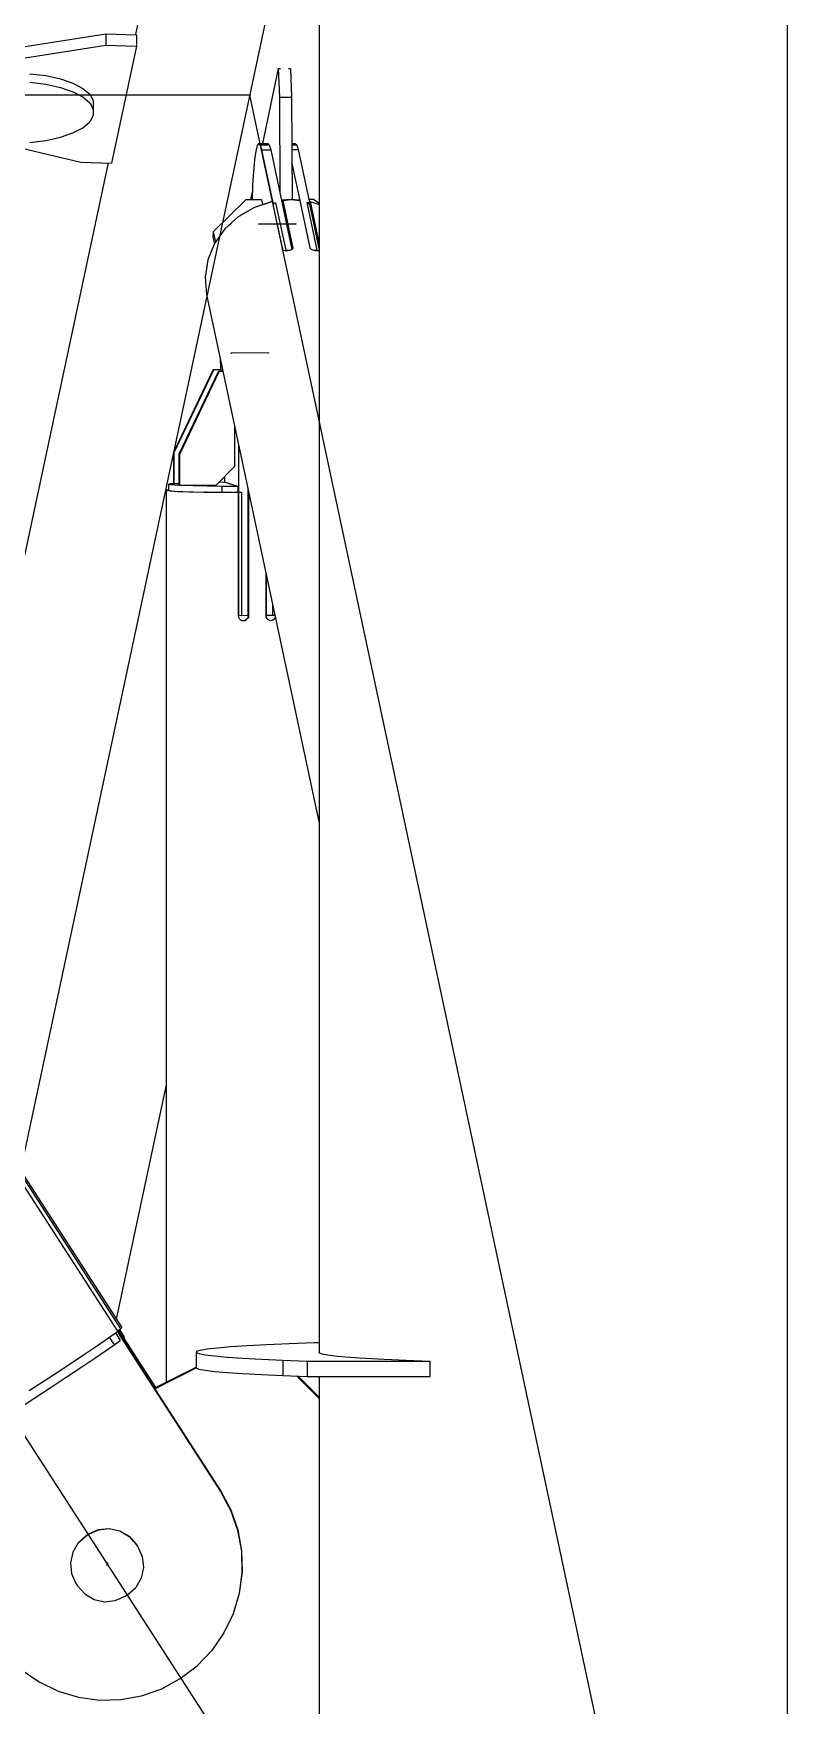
# Model space of a CAD drawing. Header units: millimetres. Extents: x 150209.93 to 150215.05, y 136675.65 to 136679.93.
# Drawn here: x 150213.5899 to 150213.6145, y 136677.6605 to 136677.7148 of the extents above; entities that cross this region are included whole.
import ezdxf

# ---------------------------------------------------------------- set-up
doc = ezdxf.new("R2010")
doc.units = ezdxf.units.MM
doc.header["$LTSCALE"] = 0.25
doc.linetypes.add('CENTER', pattern=[50.8, 31.75, -6.35, 6.35, -6.35])
doc.linetypes.add('XKITLINE00', pattern=[0])

# ---------------------------------------------------------------- blocks, each defined once
blk = doc.blocks.new('çatıı')
at = {"color": 8, "linetype": 'CENTER'}
for p, q in [((23430, 10000.27), (22900, 10820.27)), ((23256.41, 10006.9), (23430, 10820.27)), ((23430, 8951.04), (23430, 10620.27)), ((23342.5, 10410.27), (22987.5, 10410.27)), ((23342.5, 9590.27), (23342.5, 10410.27)), ((23430, 10000.27), (23342.5, 10410.27)), ((23343.97, 10389.35), (23349.95, 10389.36)), ((23345.48, 10368.38), (23339.51, 10368.36)), ((23319.24, 10171.36), (23319.37, 10171.69))]:
    blk.add_line(p, q, dxfattribs=at)
at = {"color": 8, "linetype": 'XKITLINE00'}
for p, q in [((23041.58, 10643.29), (23321.66, 10209.97)), ((23353.8, 10620.27), (23353.8, 10205.88)), ((23330.1, 10449.32), (23323.87, 10420.13)), ((23297.81, 10416.96), (23319.06, 10420.28)), ((23319.06, 10420.28), (23324.05, 10420.12)), ((23319.06, 10420.28), (23319.06, 10418.43)), ((23324.05, 10420.12), (23324.05, 10418.64)), ((23324.05, 10418.54), (23324.05, 10418.27)), ((23297.81, 10415.11), (23319.06, 10418.43)), ((23319.06, 10418.43), (23324.05, 10418.27)), ((23324.05, 10418.27), (23319.99, 10399.25)), ((23306.71, 10413.78), (23309.31, 10413.46)), ((23309.31, 10413.46), (23311.68, 10412.93)), ((23347.13, 10414.61), (23344.54, 10402.45)), ((23347.13, 10414.61), (23347.46, 10414.61)), ((23347.13, 10414.61), (23347.31, 10409.99)), ((23348.76, 10414.61), (23349.12, 10414.61)), ((23349.12, 10414.61), (23349.3, 10409.99)), ((23306.71, 10412.39), (23309.31, 10412.07)), ((23309.31, 10412.07), (23311.68, 10411.55)), ((23311.68, 10412.93), (23313.72, 10412.23)), ((23311.68, 10411.55), (23313.72, 10410.85)), ((23313.72, 10412.23), (23315.33, 10411.39)), ((23313.72, 10410.85), (23315.33, 10410)), ((23315.33, 10411.39), (23316.44, 10410.43)), ((23316.44, 10410.43), (23317.01, 10409.41)), ((23315.33, 10410), (23316.44, 10409.05)), ((23316.44, 10409.05), (23317.01, 10408.02)), ((23317.01, 10409.41), (23317.01, 10406.98)), ((23347.31, 10409.99), (23349.3, 10409.99)), ((23347.31, 10409.99), (23347.38, 10394.42)), ((23349.3, 10409.99), (23349.38, 10393.34)), ((23313.72, 10404.16), (23315.33, 10405)), ((23315.33, 10405), (23316.44, 10405.96)), ((23317.01, 10406.98), (23316.44, 10405.96)), ((23301.97, 10402.5), (23315.01, 10399.41)), ((23306.71, 10402.61), (23309.31, 10402.93)), ((23309.31, 10402.93), (23311.68, 10403.46)), ((23311.68, 10403.46), (23313.72, 10404.16)), ((23343.92, 10402.44), (23343.68, 10402.1)), ((23343.92, 10402.44), (23345.41, 10402.45)), ((23343.92, 10402.44), (23344.16, 10402.22)), ((23344.16, 10402.22), (23345.65, 10402.22)), ((23344.16, 10402.22), (23344.39, 10401.43)), ((23345.41, 10402.45), (23345.65, 10402.22)), ((23345.65, 10402.22), (23345.89, 10401.43)), ((23349.34, 10402.46), (23349.89, 10402.46)), ((23349.34, 10402.23), (23350.13, 10402.23)), ((23349.89, 10402.46), (23350.13, 10402.23)), ((23350.13, 10402.23), (23350.37, 10401.44)), ((23315.01, 10399.41), (23319.99, 10399.25)), ((23343.25, 10399.77), (23343.07, 10397.9)), ((23343.45, 10401.19), (23343.25, 10399.77)), ((23343.68, 10402.1), (23343.45, 10401.19)), ((23344.39, 10401.43), (23346.23, 10392.81)), ((23344.39, 10401.43), (23345.89, 10401.43)), ((23345.89, 10401.43), (23349.35, 10385.22)), ((23349.34, 10401.44), (23350.37, 10401.44)), ((23350.37, 10401.44), (23352.21, 10392.82)), ((23319.42, 10399.27), (23289.6, 10259.56)), ((23343.07, 10397.9), (23342.94, 10395.65)), ((23349.35, 10399.2), (23350.64, 10393.18)), ((23342.91, 10394.78), (23342.6, 10393.33)), ((23342.94, 10395.65), (23342.86, 10393.33)), ((23336.53, 10388.1), (23341.89, 10393.33)), ((23340.66, 10390.56), (23343.29, 10392.06)), ((23341.1, 10390.85), (23343.29, 10392.06)), ((23341.89, 10393.33), (23344.38, 10393.34)), ((23343.29, 10392.06), (23346.14, 10392.98)), ((23343.3, 10392.06), (23343.46, 10392.16)), ((23343.46, 10392.16), (23346.04, 10392.99)), ((23343.46, 10392.16), (23343.47, 10392.12)), ((23344.38, 10393.34), (23344.56, 10392.51)), ((23346.04, 10392.99), (23346.05, 10392.95)), ((23346.14, 10392.98), (23347.79, 10385.25)), ((23346.23, 10392.81), (23346.22, 10392.58)), ((23346.23, 10392.81), (23346.68, 10392.81)), ((23346.23, 10392.57), (23346.68, 10392.81)), ((23346.68, 10392.81), (23348.33, 10385.08)), ((23347.74, 10393.27), (23347.73, 10392.8)), ((23347.74, 10393.27), (23348.44, 10393.32)), ((23347.74, 10393.27), (23347.83, 10392.88)), ((23347.83, 10392.88), (23347.81, 10392.41)), ((23347.84, 10393.17), (23347.82, 10392.62)), ((23347.82, 10392.62), (23349.39, 10385.26)), ((23347.84, 10393.17), (23349.24, 10393.32)), ((23347.84, 10393.17), (23349.49, 10385.44)), ((23348.44, 10393.32), (23349.14, 10393.34)), ((23348.44, 10393.32), (23348.46, 10393.24)), ((23349.14, 10393.34), (23349.84, 10393.33)), ((23349.24, 10393.32), (23350.63, 10393.18)), ((23349.84, 10393.33), (23350.53, 10393.28)), ((23349.84, 10393.33), (23349.85, 10393.26)), ((23350.53, 10393.28), (23350.55, 10393.19)), ((23350.63, 10393.18), (23352.28, 10385.45)), ((23351.76, 10392.82), (23353.41, 10385.09)), ((23351.76, 10392.82), (23352.21, 10392.82)), ((23351.76, 10392.82), (23352.2, 10392.58)), ((23352.09, 10393.36), (23352.85, 10393.36)), ((23352.21, 10392.82), (23352.2, 10392.58)), ((23352.2, 10392.58), (23353.8, 10385.1)), ((23352.22, 10393.01), (23352.21, 10392.82)), ((23352.22, 10393.01), (23352.31, 10392.98)), ((23352.22, 10393.01), (23352.3, 10392.62)), ((23352.31, 10392.99), (23352.29, 10392.41)), ((23352.3, 10392.62), (23352.29, 10392.18)), ((23352.29, 10392.41), (23353.8, 10385.37)), ((23352.31, 10392.99), (23353.8, 10386.05)), ((23352.31, 10392.99), (23353.8, 10392.51)), ((23352.85, 10393.36), (23353.8, 10392.71)), ((23338.44, 10388.56), (23336.74, 10386.17)), ((23338.44, 10388.56), (23340.66, 10390.56)), ((23339.06, 10389.14), (23338.99, 10389.05)), ((23339.06, 10389.14), (23339.49, 10389.5)), ((23340.93, 10390.71), (23341.1, 10390.85)), ((23336.74, 10386.17), (23335.64, 10383.5)), ((23336.53, 10388.1), (23336.5, 10387.18)), ((23336.5, 10387.18), (23336.72, 10386.12)), ((23336.53, 10388.1), (23336.89, 10386.38)), ((23335.64, 10383.5), (23335.2, 10380.7)), ((23347.79, 10385.25), (23347.87, 10385.17)), ((23347.87, 10385.17), (23347.99, 10385.09)), ((23347.99, 10385.09), (23348.2, 10385.03)), ((23348.2, 10385.03), (23348.44, 10385.01)), ((23348.24, 10385.03), (23348.33, 10385.08)), ((23348.33, 10385.08), (23349.01, 10385.08)), ((23348.44, 10385.01), (23348.71, 10385.02)), ((23348.71, 10385.02), (23348.97, 10385.07)), ((23348.97, 10385.07), (23349.19, 10385.14)), ((23349.19, 10385.14), (23349.37, 10385.23)), ((23349.47, 10385.34), (23349.37, 10385.23)), ((23349.49, 10385.44), (23349.47, 10385.34)), ((23352.28, 10385.45), (23352.34, 10385.34)), ((23352.34, 10385.34), (23352.48, 10385.24)), ((23352.48, 10385.24), (23352.68, 10385.15)), ((23352.68, 10385.15), (23352.93, 10385.08)), ((23352.89, 10385.09), (23353.41, 10385.09)), ((23352.93, 10385.08), (23353.19, 10385.04)), ((23353.19, 10385.04), (23353.45, 10385.02)), ((23353.41, 10385.09), (23353.52, 10385.03)), ((23353.45, 10385.02), (23353.67, 10385.05)), ((23353.67, 10385.05), (23353.8, 10385.09)), ((23335.2, 10380.7), (23335.45, 10377.9)), ((23335.45, 10377.9), (23353.8, 10291.93)), ((23337.65, 10367.57), (23337.66, 10367.38)), ((23337.66, 10367.38), (23337.68, 10366.88)), ((23337.68, 10366.88), (23337.7, 10366.43)), ((23336.53, 10365.7), (23330.06, 10352.19)), ((23336.62, 10365.68), (23330.14, 10352.17)), ((23337.42, 10365.44), (23330.94, 10351.93)), ((23337.5, 10365.41), (23331.03, 10351.9)), ((23336.53, 10365.7), (23337.78, 10365.71)), ((23336.53, 10365.7), (23336.62, 10365.68)), ((23336.62, 10365.68), (23337.78, 10365.68)), ((23337.42, 10365.44), (23338.11, 10365.44)), ((23337.42, 10365.44), (23337.5, 10365.41)), ((23337.5, 10365.41), (23338.11, 10365.41)), ((23337.7, 10366.43), (23337.74, 10366.04)), ((23337.74, 10366.04), (23337.78, 10365.72)), ((23337.78, 10365.72), (23337.82, 10365.48)), ((23337.82, 10365.48), (23337.83, 10365.44)), ((23338.05, 10365.63), (23338.01, 10365.44)), ((23339.99, 10356.6), (23339.99, 10349.92)), ((23340.67, 10353.44), (23340.67, 10345.73)), ((23330.06, 10352.19), (23330.06, 10347.19)), ((23330.06, 10352.19), (23330.14, 10352.17)), ((23330.14, 10352.17), (23330.14, 10347.17)), ((23330.94, 10351.93), (23330.94, 10346.93)), ((23330.94, 10351.93), (23331.03, 10351.9)), ((23331.03, 10351.9), (23331.03, 10346.9)), ((23339.99, 10349.92), (23337.01, 10346.92)), ((23338.35, 10348.27), (23338.35, 10347.39)), ((23328.97, 10346.13), (23328.9, 10346.05)), ((23328.9, 10346.05), (23329.51, 10345.97)), ((23328.9, 10346.05), (23328.9, 10201.09)), ((23328.97, 10346.13), (23329.25, 10346.16)), ((23329.25, 10347.08), (23329.56, 10347.15)), ((23329.25, 10347.08), (23329.49, 10347.01)), ((23329.25, 10347.08), (23329.25, 10346.08)), ((23329.25, 10346.08), (23329.49, 10346.01)), ((23329.49, 10347.01), (23330.27, 10346.94)), ((23329.49, 10346.01), (23330.27, 10345.94)), ((23329.51, 10345.97), (23330.77, 10345.89)), ((23329.56, 10347.15), (23330.06, 10347.19)), ((23330.06, 10347.19), (23330.14, 10347.17)), ((23330.14, 10347.17), (23330.94, 10347.17)), ((23330.27, 10346.94), (23331.02, 10346.91)), ((23330.27, 10345.94), (23331.57, 10345.88)), ((23330.77, 10345.89), (23332.62, 10345.83)), ((23330.94, 10346.93), (23331.03, 10346.9)), ((23331.03, 10346.9), (23337.01, 10346.92)), ((23331.05, 10346.9), (23331.57, 10346.88)), ((23331.57, 10346.88), (23333.33, 10346.82)), ((23331.57, 10345.88), (23333.33, 10345.82)), ((23332.62, 10345.83), (23334.96, 10345.78)), ((23333.33, 10346.82), (23335.48, 10346.78)), ((23333.33, 10345.82), (23335.48, 10345.78)), ((23334.96, 10345.78), (23337.68, 10345.74)), ((23335.29, 10345.79), (23335.48, 10345.79)), ((23335.48, 10346.78), (23337.92, 10346.75)), ((23335.48, 10345.78), (23337.92, 10345.75)), ((23337.49, 10347.4), (23338.27, 10347.41)), ((23337.68, 10345.74), (23340.58, 10345.72)), ((23337.9, 10345.75), (23337.92, 10345.75)), ((23337.92, 10346.75), (23340.55, 10346.73)), ((23337.92, 10346.75), (23337.92, 10345.75)), ((23337.92, 10345.75), (23340.55, 10345.73)), ((23338.27, 10347.41), (23340.55, 10346.73)), ((23340.55, 10346.73), (23340.55, 10345.73)), ((23340.58, 10345.72), (23340.58, 10325.73)), ((23340.64, 10345.73), (23340.64, 10325.74)), ((23340.64, 10345.73), (23340.67, 10345.73)), ((23340.67, 10345.73), (23341.12, 10345.73)), ((23341.12, 10345.73), (23341.12, 10325.73)), ((23342.16, 10346.44), (23342.16, 10325.74)), ((23342.16, 10345.76), (23342.27, 10345.73)), ((23342.24, 10345.73), (23342.24, 10325.74)), ((23342.24, 10345.73), (23342.27, 10345.73)), ((23342.24, 10345.73), (23342.29, 10345.72)), ((23342.27, 10345.95), (23342.27, 10345.73)), ((23342.29, 10345.72), (23342.29, 10325.73)), ((23342.29, 10345.72), (23342.32, 10345.72)), ((23345.08, 10332.75), (23345.08, 10325.73)), ((23345.15, 10332.44), (23345.15, 10325.74)), ((23346.19, 10327.55), (23346.19, 10325.75)), ((23340.58, 10325.76), (23340.64, 10325.74)), ((23340.58, 10325.73), (23340.65, 10325.46)), ((23340.64, 10325.74), (23341.12, 10325.73)), ((23340.65, 10325.46), (23340.75, 10325.23)), ((23340.75, 10325.23), (23340.94, 10325.04)), ((23340.94, 10325.04), (23341.18, 10324.92)), ((23341.12, 10325.73), (23342.16, 10325.74)), ((23341.15, 10324.93), (23341.39, 10324.89)), ((23341.18, 10324.92), (23341.44, 10324.88)), ((23341.39, 10324.89), (23341.65, 10324.93)), ((23341.44, 10324.88), (23341.7, 10324.92)), ((23341.65, 10324.93), (23341.89, 10325.05)), ((23341.7, 10324.92), (23341.94, 10325.04)), ((23341.89, 10325.05), (23342.08, 10325.24)), ((23341.94, 10325.04), (23342.13, 10325.23)), ((23342.2, 10325.48), (23342.08, 10325.24)), ((23342.25, 10325.46), (23342.13, 10325.23)), ((23342.24, 10325.74), (23342.2, 10325.48)), ((23342.2, 10325.48), (23342.25, 10325.46)), ((23342.24, 10325.74), (23342.29, 10325.73)), ((23342.29, 10325.73), (23342.25, 10325.46)), ((23345.08, 10325.76), (23345.15, 10325.74)), ((23345.08, 10325.73), (23345.12, 10325.47)), ((23345.12, 10325.47), (23345.24, 10325.23)), ((23345.15, 10325.74), (23346.19, 10325.75)), ((23345.24, 10325.23), (23345.43, 10325.05)), ((23345.43, 10325.05), (23345.66, 10324.93)), ((23345.64, 10324.94), (23345.87, 10324.9)), ((23345.66, 10324.93), (23345.92, 10324.89)), ((23345.87, 10324.9), (23346.13, 10324.95)), ((23345.92, 10324.89), (23346.18, 10324.93)), ((23346.13, 10324.95), (23346.36, 10325.07)), ((23346.18, 10324.93), (23346.41, 10325.05)), ((23346.19, 10325.75), (23346.58, 10325.75)), ((23346.51, 10325.22), (23346.36, 10325.07)), ((23346.58, 10325.22), (23346.41, 10325.05)), ((23346.55, 10325.26), (23346.51, 10325.22)), ((23346.64, 10325.45), (23346.55, 10325.26)), ((23346.66, 10325.38), (23346.6, 10325.24)), ((23328.9, 10249.44), (23320.77, 10211.34)), ((23299.26, 10242.95), (23320.97, 10209.36)), ((23299.76, 10243.34), (23321.47, 10209.75)), ((23319.49, 10208.3), (23320.78, 10209.22)), ((23320.78, 10209.22), (23320.97, 10209.36)), ((23320.9, 10209.31), (23337.72, 10183.29)), ((23320.94, 10209.41), (23321.47, 10209.75)), ((23320.94, 10209.41), (23321.06, 10209.49)), ((23320.95, 10209.35), (23337.75, 10183.37)), ((23321.06, 10209.49), (23321.88, 10208.23)), ((23321.21, 10209.58), (23322.01, 10208.35)), ((23321.28, 10209.63), (23322.07, 10208.42)), ((23321.47, 10209.75), (23321.51, 10209.78)), ((23321.66, 10209.97), (23321.51, 10209.78)), ((23315.43, 10205.53), (23317.69, 10207.06)), ((23317.69, 10207.06), (23319.49, 10208.3)), ((23319.03, 10206.18), (23320.42, 10207.15)), ((23319.62, 10208.4), (23320.42, 10207.15)), ((23320.42, 10207.15), (23321.4, 10207.86)), ((23320.61, 10209.1), (23321.4, 10207.86)), ((23321.74, 10208.14), (23321.88, 10208.23)), ((23321.87, 10208.22), (23327.08, 10200.17)), ((23321.88, 10208.23), (23322.01, 10208.35)), ((23321.92, 10208.27), (23327.13, 10200.19)), ((23322.07, 10208.42), (23322.01, 10208.35)), ((23334.42, 10206.3), (23335.57, 10206.49)), ((23335.57, 10206.49), (23337.24, 10206.67)), ((23337.24, 10206.67), (23339.42, 10206.86)), ((23339.42, 10206.86), (23342.11, 10207.03)), ((23342.11, 10207.03), (23345.27, 10207.2)), ((23345.27, 10207.2), (23348.89, 10207.36)), ((23348.89, 10207.36), (23352.94, 10207.51)), ((23352.94, 10207.51), (23353.8, 10207.51)), ((23309.8, 10201.8), (23312.77, 10203.76)), ((23312.77, 10203.76), (23315.43, 10205.53)), ((23315.16, 10203.57), (23317.26, 10204.98)), ((23317.26, 10204.98), (23319.03, 10206.18)), ((23333.81, 10206.1), (23333.74, 10205.91)), ((23333.74, 10205.91), (23334.2, 10205.72)), ((23333.74, 10205.91), (23333.74, 10203.41)), ((23333.81, 10206.1), (23334.42, 10206.3)), ((23334.2, 10205.72), (23335.2, 10205.53)), ((23335.2, 10205.53), (23336.73, 10205.34)), ((23336.73, 10205.34), (23338.78, 10205.15)), ((23338.78, 10205.15), (23341.33, 10204.98)), ((23341.33, 10204.98), (23344.37, 10204.81)), ((23344.37, 10204.81), (23347.87, 10204.64)), ((23347.87, 10204.64), (23351.8, 10204.49)), ((23347.87, 10204.64), (23347.87, 10202.15)), ((23351.8, 10204.49), (23371.8, 10204.48)), ((23351.8, 10204.49), (23351.8, 10201.99)), ((23353.8, 10206.06), (23353.74, 10205.9)), ((23353.74, 10205.9), (23354.2, 10205.71)), ((23354.2, 10205.71), (23355.2, 10205.52)), ((23355.2, 10205.52), (23356.73, 10205.33)), ((23356.73, 10205.33), (23358.78, 10205.15)), ((23358.78, 10205.15), (23361.33, 10204.97)), ((23361.33, 10204.97), (23364.37, 10204.8)), ((23364.37, 10204.8), (23367.86, 10204.64)), ((23367.86, 10204.64), (23371.8, 10204.48)), ((23371.8, 10204.48), (23371.8, 10201.99)), ((23306.61, 10199.71), (23309.8, 10201.8)), ((23310.15, 10200.25), (23312.77, 10201.98)), ((23312.77, 10201.98), (23315.16, 10203.57)), ((23326.94, 10200.09), (23333.74, 10203.53)), ((23327.01, 10200.01), (23333.74, 10203.41)), ((23333.74, 10203.41), (23334.2, 10203.22)), ((23334.2, 10203.22), (23335.2, 10203.03)), ((23335.2, 10203.03), (23336.73, 10202.84)), ((23336.73, 10202.84), (23338.78, 10202.66)), ((23338.78, 10202.66), (23341.33, 10202.48)), ((23341.33, 10202.48), (23344.37, 10202.31)), ((23344.37, 10202.31), (23347.87, 10202.15)), ((23347.87, 10202.15), (23351.8, 10201.99)), ((23350.15, 10202.06), (23353.78, 10198.43)), ((23350.36, 10202.05), (23353.8, 10198.62)), ((23351.8, 10201.99), (23371.8, 10201.99)), ((23353.8, 10201.99), (23353.8, 10098.43)), ((23304.5, 10196.56), (23307.37, 10198.43)), ((23307.37, 10198.43), (23310.15, 10200.25)), ((23353.8, 10198.48), (23353.78, 10198.43)), ((23353.78, 10198.43), (23353.78, 10103.47)), ((23337.75, 10183.37), (23337.72, 10183.29)), ((23337.72, 10183.29), (23339.36, 10180.25)), ((23337.75, 10183.37), (23339.39, 10180.33)), ((23339.39, 10180.33), (23339.36, 10180.25)), ((23339.36, 10180.25), (23340.51, 10177)), ((23339.39, 10180.33), (23340.53, 10177.07)), ((23316.27, 10176.39), (23317.87, 10177.09)), ((23316.28, 10176.41), (23317.88, 10177.12)), ((23317.87, 10177.09), (23319.62, 10177.27)), ((23317.88, 10177.12), (23319.62, 10177.3)), ((23319.62, 10177.3), (23321.34, 10176.93)), ((23319.62, 10177.27), (23321.33, 10176.9)), ((23321.33, 10176.9), (23322.84, 10176.02)), ((23321.34, 10176.93), (23322.85, 10176.05)), ((23340.51, 10177), (23341.13, 10173.6)), ((23340.53, 10177.07), (23341.16, 10173.68)), ((23314.55, 10174.95), (23313.67, 10173.43)), ((23314.55, 10174.95), (23315.85, 10176.11)), ((23314.56, 10174.97), (23315.86, 10176.14)), ((23315.85, 10176.11), (23316.27, 10176.39)), ((23315.86, 10176.14), (23315.85, 10176.11)), ((23315.86, 10176.14), (23316.28, 10176.41)), ((23316.28, 10176.41), (23316.27, 10176.39)), ((23322.84, 10176.02), (23324.01, 10174.72)), ((23322.85, 10176.05), (23324.02, 10174.74)), ((23324.02, 10174.74), (23324.01, 10174.72)), ((23324.01, 10174.72), (23324.28, 10174.3)), ((23324.02, 10174.74), (23324.29, 10174.32)), ((23324.29, 10174.32), (23324.28, 10174.3)), ((23324.28, 10174.3), (23324.99, 10172.7)), ((23324.29, 10174.32), (23325, 10172.72)), ((23313.67, 10173.43), (23313.3, 10171.72)), ((23313.3, 10171.72), (23313.48, 10169.98)), ((23324.99, 10172.7), (23325.17, 10170.96)), ((23325, 10172.72), (23325.18, 10170.98)), ((23341.13, 10173.6), (23341.21, 10170.15)), ((23341.16, 10173.68), (23341.24, 10170.23)), ((23313.48, 10169.98), (23314.19, 10168.38)), ((23314.19, 10168.38), (23314.46, 10167.96)), ((23324.8, 10169.24), (23323.93, 10167.73)), ((23325.17, 10170.96), (23324.8, 10169.24)), ((23341.21, 10170.15), (23340.75, 10166.73)), ((23341.24, 10170.23), (23340.78, 10166.81)), ((23314.46, 10167.96), (23315.63, 10166.65)), ((23315.63, 10166.65), (23317.14, 10165.77)), ((23317.14, 10165.77), (23318.86, 10165.4)), ((23320.6, 10165.58), (23322.2, 10166.29)), ((23322.2, 10166.29), (23322.62, 10166.56)), ((23322.62, 10166.56), (23323.93, 10167.73)), ((23340.75, 10166.73), (23339.76, 10163.43)), ((23318.86, 10165.4), (23320.6, 10165.58)), ((23339.76, 10163.43), (23338.27, 10160.32)), ((23338.27, 10160.32), (23336.31, 10157.48)), ((23331.18, 10152.89), (23333.93, 10154.98)), ((23336.31, 10157.48), (23333.93, 10154.98)), ((23305.36, 10154.31), (23308.2, 10152.35)), ((23308.2, 10152.35), (23311.32, 10150.85)), ((23328.15, 10151.25), (23331.18, 10152.89)), ((23311.32, 10150.85), (23314.62, 10149.86)), ((23314.62, 10149.86), (23318.04, 10149.4)), ((23318.04, 10149.4), (23321.5, 10149.49)), ((23321.5, 10149.49), (23324.89, 10150.11)), ((23324.89, 10150.11), (23328.15, 10151.25))]:
    blk.add_line(p, q, dxfattribs=at)
for centre in [(23342.5, 10410.27), (23342.5, 10410.27), (23342.5, 10410.27), (23343.97, 10389.35), (23349.95, 10389.36), (23339.51, 10368.36), (23345.48, 10368.38), (23319.24, 10171.36), (23319.37, 10171.69)]:
    blk.add_circle(centre, 0.05, dxfattribs=at)

msp = doc.modelspace()

# ---------------------------------------------------------------- block references
at = {"xscale": 0.0002000170049888334, "yscale": 0.0002000170049888334, "zscale": 0.0002000170049888334}
msp.add_blockref('çatıı', (150208.928067, 136675.630592), dxfattribs=at)

doc.saveas('drawing.dxf')
